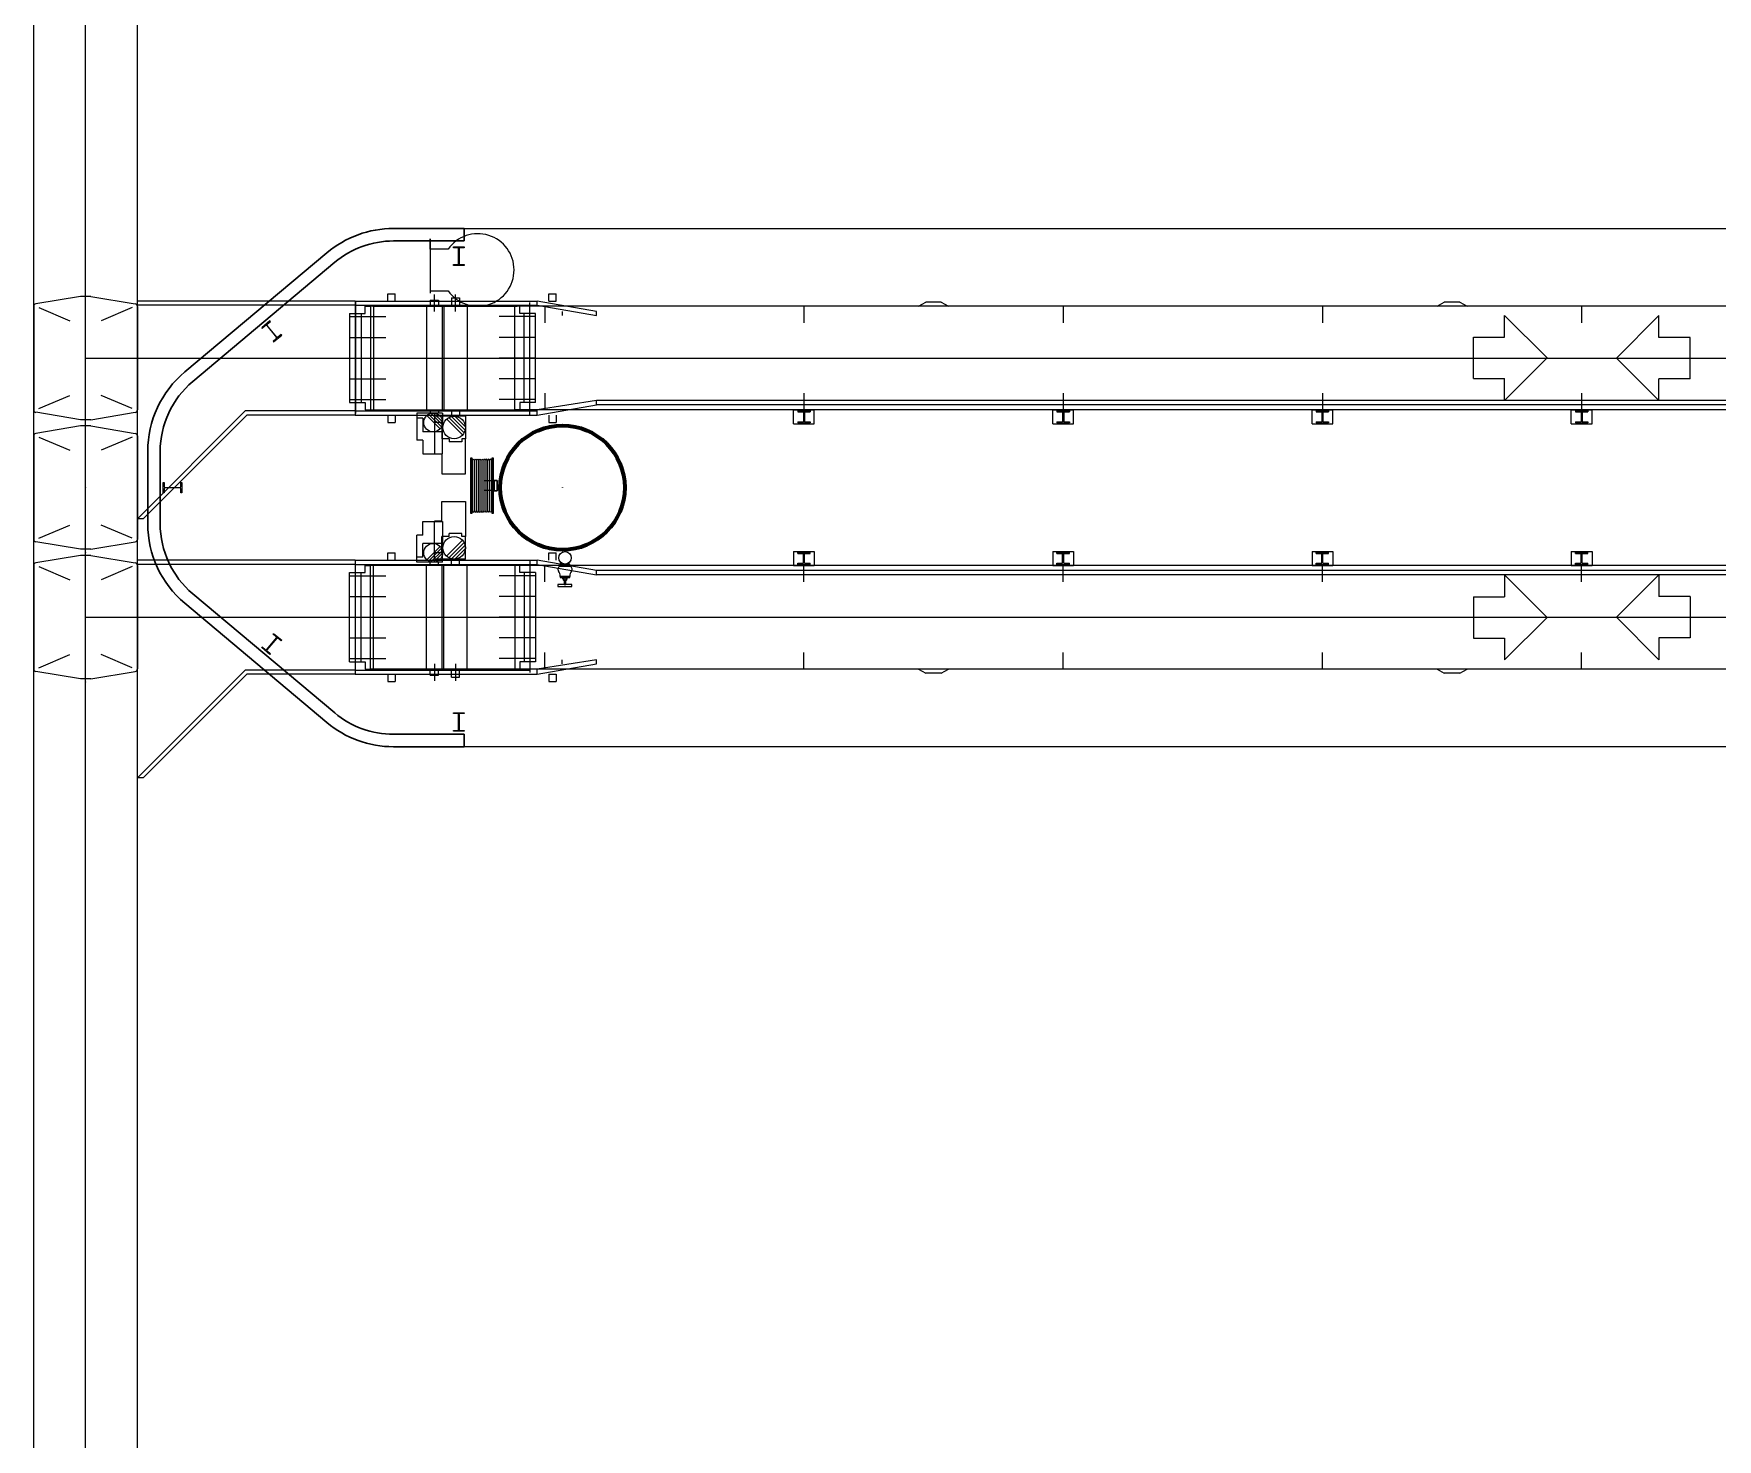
# Model space of a CAD drawing. Header units: metres. Extents: x 1807 to 3745, y 842 to 1968.
# Drawn here: x 3444.9 to 3461.14, y 1298.82 to 1312.38 of the extents above; entities that cross this region are included whole.
import ezdxf

# ---------------------------------------------------------------- set-up
doc = ezdxf.new("R2010")
doc.units = ezdxf.units.M
doc.header["$MEASUREMENT"] = 0
doc.linetypes.add('DGN1', pattern=[7.299439, 0, -7.299439])
doc.layers.add('Level 1', color=7, linetype='Continuous', lineweight=0)

msp = doc.modelspace()

# ---------------------------------------------------------------- linework, layer by layer
at = {"layer": 'Level 1', "color": 7, "linetype": 'Continuous', "lineweight": 0}
for p, q in [((3444.9, 1265.482), (3444.9, 1396.541)), ((3445.9, 1265.482), (3445.9, 1396.541)), ((3448.37, 1310.5), (3473.73, 1310.5)), ((3446.357, 1309.116), (3447.727, 1310.266)), ((3445.35, 1309.845), (3444.921, 1309.774)), ((3445.45, 1309.845), (3445.35, 1309.845)), ((3445.45, 1309.845), (3445.879, 1309.774)), ((3447.28, 1309.8), (3445.9, 1309.8)), ((3448, 1309.8), (3447.28, 1309.8)), ((3448, 1309.8), (3449.754, 1309.8)), ((3448, 1309.8), (3448, 1308.7)), ((3448.315, 1309.8), (3448.315, 1309.87)), ((3448.315, 1309.87), (3448.385, 1309.87)), ((3448.385, 1309.8), (3448.385, 1309.87)), ((3448.724, 1309.81), (3448.804, 1309.81)), ((3448.724, 1309.81), (3448.724, 1309.76)), ((3448.804, 1309.81), (3448.804, 1309.76)), ((3448.928, 1309.83), (3448.928, 1309.76)), ((3448.928, 1309.83), (3449.008, 1309.83)), ((3449.008, 1309.83), (3449.008, 1309.76)), ((3449.754, 1309.76), (3449.754, 1309.8)), ((3450.328, 1309.7), (3449.754, 1309.8)), ((3449.868, 1309.8), (3449.868, 1309.87)), ((3449.868, 1309.87), (3449.938, 1309.87)), ((3449.868, 1309.8), (3449.938, 1309.8)), ((3449.938, 1309.8), (3449.938, 1309.87)), ((3444.9, 1309.749), (3444.9, 1308.751)), ((3444.95, 1309.738), (3445.25, 1309.611)), ((3445.85, 1309.738), (3445.55, 1309.611)), ((3447.28, 1309.76), (3445.9, 1309.76)), ((3445.9, 1309.749), (3445.9, 1308.751)), ((3445.9, 1309.749), (3445.9, 1308.751)), ((3448, 1309.76), (3447.28, 1309.76)), ((3447.947, 1309.68), (3447.947, 1308.82)), ((3447.947, 1309.68), (3448.097, 1309.68)), ((3447.947, 1309.65), (3448.297, 1309.65)), ((3448, 1309.76), (3449.754, 1309.76)), ((3448.097, 1309.75), (3448.147, 1309.75)), ((3448.097, 1309.68), (3448.097, 1309.75)), ((3473.953, 1309.75), (3448.147, 1309.75)), ((3448.17, 1309.75), (3449.562, 1309.75)), ((3448.689, 1309.76), (3448.839, 1309.76)), ((3448.868, 1309.76), (3449.068, 1309.76)), ((3449.739, 1309.65), (3449.389, 1309.65)), ((3449.589, 1309.75), (3449.539, 1309.75)), ((3449.589, 1309.68), (3449.589, 1309.75)), ((3449.739, 1309.68), (3449.589, 1309.68)), ((3449.739, 1308.82), (3449.739, 1309.68)), ((3449.754, 1309.76), (3450.328, 1309.66)), ((3449.828, 1309.75), (3449.828, 1309.59)), ((3449.998, 1309.7), (3449.998, 1309.66)), ((3450.328, 1309.66), (3450.328, 1309.7)), ((3452.328, 1309.75), (3452.328, 1309.59)), ((3453.434, 1309.75), (3453.503, 1309.79)), ((3453.653, 1309.79), (3453.503, 1309.79)), ((3453.653, 1309.79), (3453.723, 1309.75)), ((3454.828, 1309.75), (3454.828, 1309.59)), ((3457.328, 1309.75), (3457.328, 1309.59)), ((3458.434, 1309.75), (3458.503, 1309.79)), ((3458.653, 1309.79), (3458.503, 1309.79)), ((3458.653, 1309.79), (3458.723, 1309.75)), ((3459.084, 1309.662), (3459.494, 1309.252)), ((3459.084, 1309.452), (3459.084, 1309.662)), ((3459.828, 1309.75), (3459.828, 1309.59)), ((3447.947, 1309.45), (3448.297, 1309.45)), ((3449.739, 1309.45), (3449.389, 1309.45)), ((3458.784, 1309.052), (3458.784, 1309.452)), ((3458.784, 1309.452), (3459.084, 1309.452)), ((3445.399, 1309.249), (3445.401, 1309.251)), ((3445.399, 1309.251), (3445.401, 1309.249)), ((3445.399, 1309.251), (3445.401, 1309.249)), ((3445.401, 1309.251), (3445.399, 1309.249)), ((3447.279, 1309.249), (3447.281, 1309.251)), ((3447.279, 1309.251), (3447.281, 1309.249)), ((3447.947, 1309.25), (3448.297, 1309.25)), ((3449.739, 1309.25), (3449.389, 1309.25)), ((3459.084, 1308.842), (3459.494, 1309.252)), ((3447.947, 1309.05), (3448.297, 1309.05)), ((3449.739, 1309.05), (3449.389, 1309.05)), ((3458.784, 1309.052), (3459.084, 1309.052)), ((3459.084, 1308.842), (3459.084, 1309.052)), ((3444.95, 1308.762), (3445.25, 1308.889)), ((3445.85, 1308.762), (3445.55, 1308.889)), ((3447.947, 1308.85), (3448.297, 1308.85)), ((3447.947, 1308.82), (3448.097, 1308.82)), ((3448.097, 1308.82), (3448.097, 1308.75)), ((3449.739, 1308.85), (3449.389, 1308.85)), ((3449.739, 1308.82), (3449.589, 1308.82)), ((3449.589, 1308.82), (3449.589, 1308.75)), ((3450.328, 1308.84), (3449.754, 1308.75)), ((3449.828, 1308.91), (3449.828, 1308.75)), ((3469.918, 1308.84), (3450.328, 1308.84)), ((3450.328, 1308.8), (3450.328, 1308.84)), ((3452.328, 1308.91), (3452.328, 1308.75)), ((3454.828, 1308.91), (3454.828, 1308.75)), ((3457.328, 1308.91), (3457.328, 1308.75)), ((3459.828, 1308.91), (3459.828, 1308.75)), ((3445.35, 1308.655), (3444.921, 1308.727)), ((3445.45, 1308.655), (3445.879, 1308.727)), ((3446.94, 1308.74), (3445.9, 1307.7)), ((3446.957, 1308.7), (3445.957, 1307.7)), ((3447.28, 1308.74), (3446.94, 1308.74)), ((3447.28, 1308.7), (3446.957, 1308.7)), ((3448, 1308.74), (3447.28, 1308.74)), ((3448, 1308.7), (3447.28, 1308.7)), ((3448, 1308.74), (3449.754, 1308.74)), ((3448, 1308.7), (3449.754, 1308.7)), ((3448.097, 1308.75), (3448.147, 1308.75)), ((3448.147, 1308.75), (3449.562, 1308.75)), ((3448.315, 1308.7), (3448.315, 1308.63)), ((3448.385, 1308.7), (3448.385, 1308.63)), ((3448.844, 1308.72), (3448.594, 1308.72)), ((3448.594, 1308.72), (3448.594, 1308.67)), ((3448.654, 1308.67), (3448.594, 1308.67)), ((3448.654, 1308.67), (3448.654, 1308.538)), ((3448.689, 1308.74), (3448.839, 1308.74)), ((3448.821, 1308.568), (3448.692, 1308.697)), ((3448.833, 1308.586), (3448.709, 1308.709)), ((3448.724, 1308.74), (3448.724, 1308.72)), ((3448.841, 1308.607), (3448.73, 1308.717)), ((3448.844, 1308.634), (3448.757, 1308.72)), ((3449.064, 1308.69), (3448.764, 1308.69)), ((3448.764, 1308.69), (3448.764, 1308.63)), ((3448.804, 1308.74), (3448.804, 1308.72)), ((3448.844, 1308.72), (3448.844, 1308.538)), ((3448.868, 1308.74), (3449.068, 1308.74)), ((3449.037, 1308.508), (3448.882, 1308.663)), ((3449.051, 1308.529), (3448.903, 1308.677)), ((3448.928, 1308.74), (3448.928, 1308.69)), ((3449.061, 1308.554), (3448.928, 1308.687)), ((3449.064, 1308.587), (3448.961, 1308.69)), ((3449.008, 1308.74), (3449.008, 1308.69)), ((3449.064, 1308.69), (3449.064, 1308.472)), ((3449.589, 1308.75), (3449.539, 1308.75)), ((3473.953, 1308.75), (3449.589, 1308.75)), ((3449.754, 1308.7), (3450.328, 1308.8)), ((3449.754, 1308.7), (3449.754, 1308.75)), ((3449.868, 1308.7), (3449.868, 1308.63)), ((3449.938, 1308.7), (3449.938, 1308.63)), ((3469.328, 1308.8), (3450.328, 1308.8)), ((3452.228, 1308.616), (3452.228, 1308.75)), ((3452.228, 1308.75), (3452.428, 1308.75)), ((3452.268, 1308.74), (3452.388, 1308.74)), ((3452.268, 1308.74), (3452.268, 1308.73)), ((3452.268, 1308.73), (3452.323, 1308.73)), ((3452.288, 1308.75), (3452.288, 1308.74)), ((3452.323, 1308.73), (3452.323, 1308.636)), ((3452.333, 1308.73), (3452.388, 1308.73)), ((3452.333, 1308.73), (3452.333, 1308.636)), ((3452.368, 1308.75), (3452.368, 1308.74)), ((3452.388, 1308.74), (3452.388, 1308.73)), ((3452.428, 1308.616), (3452.428, 1308.75)), ((3454.728, 1308.616), (3454.728, 1308.75)), ((3454.728, 1308.75), (3454.928, 1308.75)), ((3454.768, 1308.74), (3454.888, 1308.74)), ((3454.768, 1308.74), (3454.768, 1308.73)), ((3454.768, 1308.73), (3454.823, 1308.73)), ((3454.788, 1308.75), (3454.788, 1308.74)), ((3454.823, 1308.73), (3454.823, 1308.636)), ((3454.833, 1308.73), (3454.888, 1308.73)), ((3454.833, 1308.73), (3454.833, 1308.636)), ((3454.868, 1308.75), (3454.868, 1308.74)), ((3454.888, 1308.74), (3454.888, 1308.73)), ((3454.928, 1308.616), (3454.928, 1308.75)), ((3457.228, 1308.616), (3457.228, 1308.75)), ((3457.228, 1308.75), (3457.428, 1308.75)), ((3457.268, 1308.74), (3457.388, 1308.74)), ((3457.268, 1308.74), (3457.268, 1308.73)), ((3457.268, 1308.73), (3457.323, 1308.73)), ((3457.288, 1308.75), (3457.288, 1308.74)), ((3457.323, 1308.73), (3457.323, 1308.636)), ((3457.333, 1308.73), (3457.388, 1308.73)), ((3457.333, 1308.73), (3457.333, 1308.636)), ((3457.368, 1308.75), (3457.368, 1308.74)), ((3457.388, 1308.74), (3457.388, 1308.73)), ((3457.428, 1308.616), (3457.428, 1308.75)), ((3459.728, 1308.616), (3459.728, 1308.75)), ((3459.728, 1308.75), (3459.928, 1308.75)), ((3459.768, 1308.74), (3459.888, 1308.74)), ((3459.768, 1308.74), (3459.768, 1308.73)), ((3459.768, 1308.73), (3459.823, 1308.73)), ((3459.788, 1308.75), (3459.788, 1308.74)), ((3459.823, 1308.73), (3459.823, 1308.636)), ((3459.833, 1308.73), (3459.888, 1308.73)), ((3459.833, 1308.73), (3459.833, 1308.636)), ((3459.868, 1308.75), (3459.868, 1308.74)), ((3459.888, 1308.74), (3459.888, 1308.73)), ((3459.928, 1308.616), (3459.928, 1308.75)), ((3444.9, 1308.499), (3444.9, 1307.501)), ((3445.35, 1308.595), (3444.921, 1308.523)), ((3445.45, 1308.655), (3445.35, 1308.655)), ((3445.45, 1308.595), (3445.35, 1308.595)), ((3445.399, 1308.626), (3445.401, 1308.624)), ((3445.401, 1308.626), (3445.399, 1308.624)), ((3445.45, 1308.595), (3445.879, 1308.523)), ((3445.9, 1308.499), (3445.9, 1307.501)), ((3445.9, 1308.499), (3445.9, 1307.501)), ((3448.315, 1308.63), (3448.385, 1308.63)), ((3448.844, 1308.538), (3448.654, 1308.538)), ((3448.836, 1308.63), (3448.764, 1308.63)), ((3448.836, 1308.63), (3448.836, 1308.472)), ((3449.868, 1308.63), (3449.938, 1308.63)), ((3452.228, 1308.616), (3452.428, 1308.616)), ((3452.268, 1308.636), (3452.268, 1308.626)), ((3452.268, 1308.636), (3452.323, 1308.636)), ((3452.268, 1308.626), (3452.388, 1308.626)), ((3452.333, 1308.636), (3452.388, 1308.636)), ((3452.388, 1308.636), (3452.388, 1308.626)), ((3454.728, 1308.616), (3454.928, 1308.616)), ((3454.768, 1308.636), (3454.768, 1308.626)), ((3454.768, 1308.636), (3454.823, 1308.636)), ((3454.768, 1308.626), (3454.888, 1308.626)), ((3454.833, 1308.636), (3454.888, 1308.636)), ((3454.888, 1308.636), (3454.888, 1308.626)), ((3457.228, 1308.616), (3457.428, 1308.616)), ((3457.268, 1308.636), (3457.268, 1308.626)), ((3457.268, 1308.636), (3457.323, 1308.636)), ((3457.268, 1308.626), (3457.388, 1308.626)), ((3457.333, 1308.636), (3457.388, 1308.636)), ((3457.388, 1308.636), (3457.388, 1308.626)), ((3459.728, 1308.616), (3459.928, 1308.616)), ((3459.768, 1308.636), (3459.768, 1308.626)), ((3459.768, 1308.636), (3459.823, 1308.636)), ((3459.768, 1308.626), (3459.888, 1308.626)), ((3459.833, 1308.636), (3459.888, 1308.636)), ((3459.888, 1308.636), (3459.888, 1308.626)), ((3444.95, 1308.488), (3445.25, 1308.361)), ((3445.85, 1308.488), (3445.55, 1308.361)), ((3446, 1307.65), (3446, 1308.35)), ((3448.908, 1308.472), (3448.836, 1308.472)), ((3448.908, 1308.472), (3448.908, 1308.442)), ((3449.028, 1308.442), (3448.908, 1308.442)), ((3449.064, 1308.472), (3449.028, 1308.472)), ((3449.028, 1308.472), (3449.028, 1308.442)), ((3449.13, 1308.264), (3449.13, 1307.774)), ((3449.149, 1308.264), (3449.149, 1307.774)), ((3449.167, 1308.264), (3449.167, 1307.774)), ((3449.186, 1308.264), (3449.186, 1307.774)), ((3449.204, 1308.264), (3449.204, 1307.774)), ((3449.223, 1308.264), (3449.223, 1307.774)), ((3449.241, 1308.261), (3449.241, 1307.774)), ((3449.241, 1308.261), (3449.241, 1307.774)), ((3449.26, 1308.264), (3449.26, 1307.774)), ((3449.278, 1308.264), (3449.278, 1307.774)), ((3449.297, 1308.264), (3449.297, 1307.774)), ((3449.316, 1308.264), (3449.316, 1307.774)), ((3445.399, 1308.001), (3445.401, 1307.999)), ((3445.401, 1308.001), (3445.399, 1307.999)), ((3449.999, 1307.999), (3450.001, 1308.001)), ((3449.999, 1308.001), (3450.001, 1307.999)), ((3445.957, 1307.7), (3445.9, 1307.7)), ((3444.95, 1307.512), (3445.25, 1307.639)), ((3445.85, 1307.512), (3445.55, 1307.639)), ((3448.836, 1307.37), (3448.836, 1307.528)), ((3448.908, 1307.528), (3448.836, 1307.528)), ((3449.028, 1307.558), (3448.908, 1307.558)), ((3448.908, 1307.528), (3448.908, 1307.558)), ((3449.028, 1307.528), (3449.028, 1307.558)), ((3449.064, 1307.528), (3449.028, 1307.528)), ((3449.064, 1307.31), (3449.064, 1307.528)), ((3445.35, 1307.405), (3444.921, 1307.477)), ((3445.45, 1307.405), (3445.35, 1307.405)), ((3445.399, 1307.376), (3445.401, 1307.374)), ((3445.401, 1307.376), (3445.399, 1307.374)), ((3445.45, 1307.405), (3445.879, 1307.477)), ((3448.315, 1307.3), (3448.315, 1307.37)), ((3448.315, 1307.37), (3448.385, 1307.37)), ((3448.385, 1307.3), (3448.385, 1307.37)), ((3448.844, 1307.462), (3448.654, 1307.462)), ((3448.654, 1307.33), (3448.654, 1307.462)), ((3448.821, 1307.432), (3448.692, 1307.303)), ((3448.833, 1307.415), (3448.709, 1307.291)), ((3448.841, 1307.393), (3448.73, 1307.283)), ((3448.844, 1307.367), (3448.757, 1307.28)), ((3448.836, 1307.37), (3448.764, 1307.37)), ((3448.764, 1307.31), (3448.764, 1307.37)), ((3448.844, 1307.28), (3448.844, 1307.462)), ((3449.037, 1307.492), (3448.882, 1307.338)), ((3449.051, 1307.471), (3448.903, 1307.323)), ((3449.061, 1307.446), (3448.928, 1307.313)), ((3449.064, 1307.413), (3448.961, 1307.31)), ((3449.868, 1307.3), (3449.868, 1307.37)), ((3449.868, 1307.37), (3449.938, 1307.37)), ((3449.938, 1307.3), (3449.938, 1307.37)), ((3452.228, 1307.384), (3452.228, 1307.25)), ((3452.228, 1307.384), (3452.428, 1307.384)), ((3452.268, 1307.374), (3452.388, 1307.374)), ((3452.268, 1307.364), (3452.268, 1307.374)), ((3452.268, 1307.364), (3452.323, 1307.364)), ((3452.323, 1307.27), (3452.323, 1307.364)), ((3452.333, 1307.364), (3452.388, 1307.364)), ((3452.333, 1307.27), (3452.333, 1307.364)), ((3452.388, 1307.364), (3452.388, 1307.374)), ((3452.428, 1307.384), (3452.428, 1307.25)), ((3454.728, 1307.384), (3454.728, 1307.25)), ((3454.728, 1307.384), (3454.928, 1307.384)), ((3454.768, 1307.374), (3454.888, 1307.374)), ((3454.768, 1307.364), (3454.768, 1307.374)), ((3454.768, 1307.364), (3454.823, 1307.364)), ((3454.823, 1307.27), (3454.823, 1307.364)), ((3454.833, 1307.364), (3454.888, 1307.364)), ((3454.833, 1307.27), (3454.833, 1307.364)), ((3454.888, 1307.364), (3454.888, 1307.374)), ((3454.928, 1307.384), (3454.928, 1307.25)), ((3457.228, 1307.384), (3457.228, 1307.25)), ((3457.228, 1307.384), (3457.428, 1307.384)), ((3457.268, 1307.374), (3457.388, 1307.374)), ((3457.268, 1307.364), (3457.268, 1307.374)), ((3457.268, 1307.364), (3457.323, 1307.364)), ((3457.323, 1307.27), (3457.323, 1307.364)), ((3457.333, 1307.364), (3457.388, 1307.364)), ((3457.333, 1307.27), (3457.333, 1307.364)), ((3457.388, 1307.364), (3457.388, 1307.374)), ((3457.428, 1307.384), (3457.428, 1307.25)), ((3459.728, 1307.384), (3459.728, 1307.25)), ((3459.728, 1307.384), (3459.928, 1307.384)), ((3459.768, 1307.374), (3459.888, 1307.374)), ((3459.768, 1307.364), (3459.768, 1307.374)), ((3459.768, 1307.364), (3459.823, 1307.364)), ((3459.823, 1307.27), (3459.823, 1307.364)), ((3459.833, 1307.364), (3459.888, 1307.364)), ((3459.833, 1307.27), (3459.833, 1307.364)), ((3459.888, 1307.364), (3459.888, 1307.374)), ((3459.928, 1307.384), (3459.928, 1307.25)), ((3444.9, 1307.249), (3444.9, 1306.251)), ((3445.35, 1307.345), (3444.921, 1307.273)), ((3444.95, 1307.238), (3445.25, 1307.111)), ((3445.45, 1307.345), (3445.35, 1307.345)), ((3445.45, 1307.345), (3445.879, 1307.273)), ((3445.85, 1307.238), (3445.55, 1307.111)), ((3447.28, 1307.3), (3445.9, 1307.3)), ((3447.28, 1307.26), (3445.9, 1307.26)), ((3445.9, 1307.249), (3445.9, 1306.251)), ((3445.9, 1307.249), (3445.9, 1306.251)), ((3448, 1307.3), (3447.28, 1307.3)), ((3448, 1307.26), (3447.28, 1307.26)), ((3448, 1307.3), (3449.754, 1307.3)), ((3448, 1307.3), (3448, 1306.2)), ((3448, 1307.26), (3449.754, 1307.26)), ((3448.097, 1307.25), (3448.147, 1307.25)), ((3448.097, 1307.18), (3448.097, 1307.25)), ((3473.953, 1307.25), (3448.147, 1307.25)), ((3448.654, 1307.33), (3448.594, 1307.33)), ((3448.594, 1307.28), (3448.594, 1307.33)), ((3448.844, 1307.28), (3448.594, 1307.28)), ((3448.689, 1307.26), (3448.839, 1307.26)), ((3448.724, 1307.26), (3448.724, 1307.28)), ((3449.064, 1307.31), (3448.764, 1307.31)), ((3448.804, 1307.26), (3448.804, 1307.28)), ((3448.868, 1307.26), (3449.068, 1307.26)), ((3448.928, 1307.26), (3448.928, 1307.31)), ((3449.008, 1307.26), (3449.008, 1307.31)), ((3449.589, 1307.25), (3449.539, 1307.25)), ((3449.589, 1307.18), (3449.589, 1307.25)), ((3449.754, 1307.26), (3449.754, 1307.3)), ((3450.328, 1307.2), (3449.754, 1307.3)), ((3449.754, 1307.26), (3450.328, 1307.16)), ((3449.828, 1307.09), (3449.828, 1307.25)), ((3449.976, 1307.243), (3449.976, 1307.258)), ((3449.985, 1307.261), (3449.985, 1307.277)), ((3450.005, 1307.243), (3450.005, 1307.258)), ((3450.042, 1307.243), (3450.042, 1307.258)), ((3450.062, 1307.277), (3450.062, 1307.261)), ((3450.07, 1307.258), (3450.071, 1307.258)), ((3450.071, 1307.258), (3450.071, 1307.243)), ((3469.328, 1307.2), (3450.328, 1307.2)), ((3450.328, 1307.16), (3450.328, 1307.2)), ((3452.228, 1307.25), (3452.428, 1307.25)), ((3452.268, 1307.27), (3452.323, 1307.27)), ((3452.268, 1307.26), (3452.268, 1307.27)), ((3452.268, 1307.26), (3452.388, 1307.26)), ((3452.288, 1307.25), (3452.288, 1307.26)), ((3452.328, 1307.09), (3452.328, 1307.25)), ((3452.333, 1307.27), (3452.388, 1307.27)), ((3452.368, 1307.25), (3452.368, 1307.26)), ((3452.388, 1307.26), (3452.388, 1307.27)), ((3454.728, 1307.25), (3454.928, 1307.25)), ((3454.768, 1307.27), (3454.823, 1307.27)), ((3454.768, 1307.26), (3454.768, 1307.27)), ((3454.768, 1307.26), (3454.888, 1307.26)), ((3454.788, 1307.25), (3454.788, 1307.26)), ((3454.828, 1307.09), (3454.828, 1307.25)), ((3454.833, 1307.27), (3454.888, 1307.27)), ((3454.868, 1307.25), (3454.868, 1307.26)), ((3454.888, 1307.26), (3454.888, 1307.27)), ((3457.228, 1307.25), (3457.428, 1307.25)), ((3457.268, 1307.27), (3457.323, 1307.27)), ((3457.268, 1307.26), (3457.268, 1307.27)), ((3457.268, 1307.26), (3457.388, 1307.26)), ((3457.288, 1307.25), (3457.288, 1307.26)), ((3457.328, 1307.09), (3457.328, 1307.25)), ((3457.333, 1307.27), (3457.388, 1307.27)), ((3457.368, 1307.25), (3457.368, 1307.26)), ((3457.388, 1307.26), (3457.388, 1307.27)), ((3459.728, 1307.25), (3459.928, 1307.25)), ((3459.768, 1307.27), (3459.823, 1307.27)), ((3459.768, 1307.26), (3459.768, 1307.27)), ((3459.768, 1307.26), (3459.888, 1307.26)), ((3459.788, 1307.25), (3459.788, 1307.26)), ((3459.828, 1307.09), (3459.828, 1307.25)), ((3459.833, 1307.27), (3459.888, 1307.27)), ((3459.868, 1307.25), (3459.868, 1307.26)), ((3459.888, 1307.26), (3459.888, 1307.27)), ((3447.947, 1306.32), (3447.947, 1307.18)), ((3447.947, 1307.18), (3448.097, 1307.18)), ((3447.947, 1307.15), (3448.297, 1307.15)), ((3449.739, 1307.15), (3449.389, 1307.15)), ((3449.739, 1307.18), (3449.589, 1307.18)), ((3449.739, 1307.18), (3449.739, 1306.32)), ((3450.091, 1307.066), (3449.956, 1307.066)), ((3449.956, 1307.066), (3449.956, 1307.046)), ((3449.956, 1307.046), (3450.091, 1307.046)), ((3450.071, 1307.143), (3449.976, 1307.143)), ((3449.976, 1307.143), (3449.976, 1307.133)), ((3449.976, 1307.133), (3450.071, 1307.133)), ((3450.046, 1307.133), (3450.001, 1307.133)), ((3450.001, 1307.133), (3450.001, 1307.124)), ((3450.016, 1307.101), (3450.012, 1307.101)), ((3450.013, 1307.121), (3450.013, 1307.133)), ((3450.031, 1307.101), (3450.016, 1307.101)), ((3450.016, 1307.101), (3450.016, 1307.066)), ((3450.016, 1307.066), (3450.031, 1307.066)), ((3450.036, 1307.101), (3450.031, 1307.101)), ((3450.031, 1307.066), (3450.031, 1307.101)), ((3450.034, 1307.121), (3450.034, 1307.133)), ((3450.046, 1307.121), (3450.046, 1307.133)), ((3450.071, 1307.133), (3450.071, 1307.143)), ((3450.091, 1307.046), (3450.091, 1307.066)), ((3469.918, 1307.16), (3450.328, 1307.16)), ((3459.084, 1307.158), (3459.494, 1306.748)), ((3459.084, 1307.158), (3459.084, 1306.948)), ((3447.727, 1305.734), (3446.357, 1306.884)), ((3447.947, 1306.95), (3448.297, 1306.95)), ((3449.739, 1306.95), (3449.389, 1306.95)), ((3458.784, 1306.948), (3458.784, 1306.548)), ((3458.784, 1306.948), (3459.084, 1306.948)), ((3445.399, 1306.749), (3445.401, 1306.751)), ((3445.399, 1306.751), (3445.401, 1306.749)), ((3445.399, 1306.751), (3445.401, 1306.749)), ((3445.401, 1306.751), (3445.399, 1306.749)), ((3447.279, 1306.749), (3447.281, 1306.751)), ((3447.279, 1306.751), (3447.281, 1306.749)), ((3447.947, 1306.75), (3448.297, 1306.75)), ((3449.739, 1306.75), (3449.389, 1306.75)), ((3459.084, 1306.338), (3459.494, 1306.748)), ((3447.947, 1306.55), (3448.297, 1306.55)), ((3449.739, 1306.55), (3449.389, 1306.55)), ((3458.784, 1306.548), (3459.084, 1306.548)), ((3459.084, 1306.548), (3459.084, 1306.338)), ((3444.95, 1306.262), (3445.25, 1306.389)), ((3445.85, 1306.262), (3445.55, 1306.389)), ((3449.828, 1306.25), (3449.828, 1306.41)), ((3452.328, 1306.25), (3452.328, 1306.41)), ((3454.828, 1306.25), (3454.828, 1306.41)), ((3457.328, 1306.25), (3457.328, 1306.41)), ((3459.828, 1306.25), (3459.828, 1306.41)), ((3445.35, 1306.155), (3444.921, 1306.227)), ((3445.45, 1306.155), (3445.879, 1306.227)), ((3446.94, 1306.24), (3445.9, 1305.2)), ((3447.28, 1306.24), (3446.94, 1306.24)), ((3448, 1306.24), (3447.28, 1306.24)), ((3447.947, 1306.35), (3448.297, 1306.35)), ((3447.947, 1306.32), (3448.097, 1306.32)), ((3448, 1306.24), (3449.69, 1306.24)), ((3448.097, 1306.32), (3448.097, 1306.25)), ((3448.097, 1306.25), (3448.147, 1306.25)), ((3473.953, 1306.25), (3448.147, 1306.25)), ((3448.689, 1306.24), (3448.839, 1306.24)), ((3448.724, 1306.19), (3448.724, 1306.24)), ((3448.804, 1306.19), (3448.804, 1306.24)), ((3448.868, 1306.24), (3449.068, 1306.24)), ((3448.928, 1306.17), (3448.928, 1306.24)), ((3449.008, 1306.17), (3449.008, 1306.24)), ((3449.739, 1306.35), (3449.389, 1306.35)), ((3449.589, 1306.25), (3449.539, 1306.25)), ((3449.739, 1306.32), (3449.589, 1306.32)), ((3449.589, 1306.32), (3449.589, 1306.25)), ((3450.328, 1306.34), (3449.754, 1306.25)), ((3449.754, 1306.2), (3450.328, 1306.3)), ((3449.754, 1306.2), (3449.754, 1306.25)), ((3449.998, 1306.3), (3449.998, 1306.34)), ((3450.328, 1306.3), (3450.328, 1306.34)), ((3453.434, 1306.25), (3453.503, 1306.21)), ((3453.653, 1306.21), (3453.723, 1306.25)), ((3458.434, 1306.25), (3458.503, 1306.21)), ((3458.653, 1306.21), (3458.723, 1306.25)), ((3445.45, 1306.155), (3445.35, 1306.155)), ((3445.399, 1306.126), (3445.401, 1306.124)), ((3445.401, 1306.126), (3445.399, 1306.124)), ((3446.957, 1306.2), (3445.957, 1305.2)), ((3447.28, 1306.2), (3446.957, 1306.2)), ((3448, 1306.2), (3447.28, 1306.2)), ((3448, 1306.2), (3449.754, 1306.2)), ((3448.315, 1306.2), (3448.315, 1306.13)), ((3448.315, 1306.13), (3448.385, 1306.13)), ((3448.385, 1306.2), (3448.385, 1306.13)), ((3448.724, 1306.19), (3448.804, 1306.19)), ((3448.928, 1306.17), (3449.008, 1306.17)), ((3449.868, 1306.2), (3449.938, 1306.2)), ((3449.868, 1306.2), (3449.868, 1306.13)), ((3449.868, 1306.13), (3449.938, 1306.13)), ((3449.938, 1306.2), (3449.938, 1306.13)), ((3453.653, 1306.21), (3453.503, 1306.21)), ((3458.653, 1306.21), (3458.503, 1306.21)), ((3473.73, 1305.5), (3448.37, 1305.5)), ((3445.957, 1305.2), (3445.9, 1305.2))]:
    msp.add_line(p, q, dxfattribs=at)
at = {"layer": 'Level 1', "color": 7, "linetype": 'Continuous', "lineweight": 0, "ltscale": 4}
for p, q in [((3445.4, 1265.482), (3445.4, 1396.541)), ((3448.002, 1309.8), (3448.002, 1308.715)), ((3448.764, 1309.7), (3448.764, 1309.864)), ((3448.968, 1309.7), (3448.968, 1309.864)), ((3448.057, 1309.68), (3448.057, 1308.82)), ((3448.147, 1309.75), (3448.147, 1308.75)), ((3448.178, 1309.75), (3448.178, 1308.75)), ((3448.689, 1309.75), (3448.689, 1308.75)), ((3448.839, 1309.75), (3448.839, 1308.75)), ((3448.855, 1309.75), (3448.855, 1308.75)), ((3449.081, 1309.75), (3449.081, 1308.75)), ((3449.539, 1308.75), (3449.539, 1309.75)), ((3449.629, 1308.82), (3449.629, 1309.68)), ((3449.684, 1308.7), (3449.684, 1309.785)), ((3460.573, 1309.66), (3460.163, 1309.25)), ((3460.573, 1309.45), (3460.573, 1309.66)), ((3460.873, 1309.45), (3460.573, 1309.45)), ((3460.873, 1309.05), (3460.873, 1309.45)), ((3445.4, 1309.25), (3447.28, 1309.25)), ((3447.28, 1309.25), (3474.82, 1309.25)), ((3460.573, 1308.84), (3460.163, 1309.25)), ((3460.573, 1308.84), (3460.573, 1309.05)), ((3460.873, 1309.05), (3460.573, 1309.05)), ((3448.594, 1308.67), (3448.594, 1308.458)), ((3448.764, 1308.63), (3448.764, 1308.322)), ((3448.844, 1308.326), (3448.844, 1308.538)), ((3448.654, 1308.458), (3448.594, 1308.458)), ((3448.654, 1308.458), (3448.654, 1308.326)), ((3449.064, 1308.134), (3449.064, 1308.472)), ((3448.654, 1308.326), (3448.844, 1308.326)), ((3448.836, 1308.322), (3448.764, 1308.322)), ((3448.836, 1308.322), (3448.836, 1308.134)), ((3448.836, 1308.134), (3449.064, 1308.134)), ((3448.836, 1307.866), (3449.064, 1307.866)), ((3448.836, 1307.678), (3448.836, 1307.866)), ((3449.064, 1307.866), (3449.064, 1307.528)), ((3448.594, 1307.33), (3448.594, 1307.542)), ((3448.654, 1307.542), (3448.594, 1307.542)), ((3448.654, 1307.674), (3448.844, 1307.674)), ((3448.654, 1307.542), (3448.654, 1307.674)), ((3448.764, 1307.37), (3448.764, 1307.678)), ((3448.836, 1307.678), (3448.764, 1307.678)), ((3448.844, 1307.674), (3448.844, 1307.462)), ((3448.002, 1306.2), (3448.002, 1307.285)), ((3448.147, 1306.25), (3448.147, 1307.25)), ((3448.178, 1306.25), (3448.178, 1307.25)), ((3448.689, 1306.25), (3448.689, 1307.25)), ((3448.839, 1306.25), (3448.839, 1307.25)), ((3448.855, 1306.25), (3448.855, 1307.25)), ((3449.081, 1306.25), (3449.081, 1307.25)), ((3449.539, 1307.25), (3449.539, 1306.25)), ((3449.684, 1307.3), (3449.684, 1306.215)), ((3448.057, 1306.32), (3448.057, 1307.18)), ((3449.629, 1307.18), (3449.629, 1306.32)), ((3460.573, 1307.16), (3460.163, 1306.75)), ((3460.573, 1307.16), (3460.573, 1306.95)), ((3460.873, 1306.95), (3460.573, 1306.95)), ((3460.873, 1306.95), (3460.873, 1306.55)), ((3445.4, 1306.75), (3447.28, 1306.75)), ((3447.28, 1306.75), (3474.82, 1306.75)), ((3460.573, 1306.34), (3460.163, 1306.75)), ((3460.573, 1306.55), (3460.573, 1306.34)), ((3460.873, 1306.55), (3460.573, 1306.55)), ((3448.764, 1306.3), (3448.764, 1306.136)), ((3448.968, 1306.3), (3448.968, 1306.136))]:
    msp.add_line(p, q, dxfattribs=at)
at = {"layer": 'Level 1', "color": 7, "linetype": 'Continuous', "lineweight": 30}
for p, q in [((3449.05, 1310.5), (3448.37, 1310.5)), ((3449.05, 1310.38), (3449.05, 1310.5)), ((3448.37, 1310.38), (3449.05, 1310.38)), ((3447.727, 1310.266), (3446.357, 1309.116)), ((3446.434, 1309.024), (3447.804, 1310.174)), ((3446, 1308.35), (3446, 1307.65)), ((3446.12, 1307.65), (3446.12, 1308.35)), ((3449.34, 1308.07), (3449.34, 1307.968)), ((3449.369, 1308.07), (3449.34, 1308.07)), ((3449.369, 1307.968), (3449.369, 1308.07)), ((3449.34, 1307.968), (3449.369, 1307.968)), ((3446.357, 1306.884), (3447.727, 1305.734)), ((3447.804, 1305.826), (3446.434, 1306.976)), ((3449.05, 1305.62), (3448.37, 1305.62)), ((3449.05, 1305.5), (3449.05, 1305.62)), ((3448.37, 1305.5), (3449.05, 1305.5))]:
    msp.add_line(p, q, dxfattribs=at)
at = {"layer": 'Level 1', "color": 7, "linetype": 'Continuous', "lineweight": 13}
for p, q in [((3448.723, 1310.3), (3448.723, 1310.4)), ((3448.723, 1310.4), (3448.723, 1309.877)), ((3448.896, 1310.3), (3448.723, 1310.3)), ((3448.949, 1310.322), (3449.05, 1310.322)), ((3448.949, 1310.314), (3448.949, 1310.322)), ((3448.989, 1310.314), (3448.949, 1310.314)), ((3448.997, 1310.16), (3448.997, 1310.307)), ((3449.002, 1310.307), (3449.002, 1310.16)), ((3449.05, 1310.314), (3449.009, 1310.314)), ((3449.05, 1310.322), (3449.05, 1310.314)), ((3448.949, 1310.144), (3448.949, 1310.152)), ((3448.949, 1310.152), (3448.989, 1310.152)), ((3449.05, 1310.144), (3448.949, 1310.144)), ((3449.009, 1310.152), (3449.05, 1310.152)), ((3449.05, 1310.152), (3449.05, 1310.144)), ((3448.723, 1309.9), (3448.896, 1309.9)), ((3447.177, 1309.609), (3447.1, 1309.543)), ((3447.1, 1309.543), (3447.105, 1309.537)), ((3447.105, 1309.537), (3447.136, 1309.564)), ((3447.147, 1309.563), (3447.241, 1309.45)), ((3447.245, 1309.453), (3447.15, 1309.566)), ((3447.151, 1309.576), (3447.183, 1309.603)), ((3447.183, 1309.603), (3447.177, 1309.609)), ((3447.214, 1309.407), (3447.292, 1309.472)), ((3447.287, 1309.479), (3447.255, 1309.452)), ((3447.292, 1309.472), (3447.287, 1309.479)), ((3447.24, 1309.439), (3447.209, 1309.413)), ((3447.209, 1309.413), (3447.214, 1309.407)), ((3449.114, 1308.284), (3449.114, 1307.754)), ((3449.129, 1308.284), (3449.114, 1308.284)), ((3449.129, 1307.754), (3449.129, 1308.284)), ((3449.319, 1308.284), (3449.319, 1307.754)), ((3449.333, 1308.284), (3449.319, 1308.284)), ((3449.333, 1307.754), (3449.333, 1308.284)), ((3446.15, 1307.949), (3446.15, 1308.051)), ((3446.15, 1308.051), (3446.158, 1308.051)), ((3446.158, 1308.051), (3446.158, 1308.01)), ((3446.32, 1308.01), (3446.32, 1308.051)), ((3446.32, 1308.051), (3446.328, 1308.051)), ((3446.328, 1308.051), (3446.328, 1307.949)), ((3446.158, 1307.949), (3446.15, 1307.949)), ((3446.158, 1307.99), (3446.158, 1307.949)), ((3446.166, 1308.002), (3446.312, 1308.002)), ((3446.312, 1307.998), (3446.166, 1307.998)), ((3446.32, 1307.949), (3446.32, 1307.99)), ((3446.328, 1307.949), (3446.32, 1307.949)), ((3449.114, 1307.754), (3449.129, 1307.754)), ((3449.319, 1307.754), (3449.333, 1307.754)), ((3447.147, 1306.437), (3447.241, 1306.55)), ((3447.245, 1306.547), (3447.15, 1306.434)), ((3447.209, 1306.587), (3447.214, 1306.593)), ((3447.24, 1306.561), (3447.209, 1306.587)), ((3447.214, 1306.593), (3447.292, 1306.528)), ((3447.287, 1306.521), (3447.255, 1306.548)), ((3447.1, 1306.457), (3447.105, 1306.463)), ((3447.177, 1306.391), (3447.1, 1306.457)), ((3447.105, 1306.463), (3447.136, 1306.436)), ((3447.151, 1306.424), (3447.183, 1306.397)), ((3447.183, 1306.397), (3447.177, 1306.391)), ((3447.292, 1306.528), (3447.287, 1306.521)), ((3448.949, 1305.82), (3448.949, 1305.828)), ((3448.949, 1305.828), (3449.05, 1305.828)), ((3448.99, 1305.82), (3448.949, 1305.82)), ((3448.997, 1305.666), (3448.997, 1305.812)), ((3449.002, 1305.812), (3449.002, 1305.666)), ((3449.05, 1305.82), (3449.009, 1305.82)), ((3449.05, 1305.828), (3449.05, 1305.82)), ((3448.949, 1305.65), (3448.949, 1305.658)), ((3448.949, 1305.658), (3448.99, 1305.658)), ((3449.05, 1305.65), (3448.949, 1305.65)), ((3449.009, 1305.658), (3449.05, 1305.658)), ((3449.05, 1305.658), (3449.05, 1305.65))]:
    msp.add_line(p, q, dxfattribs=at)
at = {"layer": 'Level 1', "color": 7, "linetype": 'DGN1', "lineweight": 0}
for p, q in [((3449.339, 1308.067), (3449.132, 1308.067)), ((3449.339, 1307.971), (3449.132, 1307.971))]:
    msp.add_line(p, q, dxfattribs=at)
at = {"layer": 'Level 1', "color": 7, "linetype": 'Continuous', "lineweight": 0}
for centre, radius in [((3448.753, 1308.629), 0.091), ((3448.955, 1308.581), 0.109), ((3448.955, 1307.419), 0.109), ((3448.753, 1307.371), 0.091)]:
    msp.add_circle(centre, radius, dxfattribs=at)
at = {"layer": 'Level 1', "color": 7, "linetype": 'Continuous', "lineweight": 70}
msp.add_circle((3450, 1308), 0.6, dxfattribs=at)
at = {"layer": 'Level 1', "color": 7, "linetype": 'Continuous', "lineweight": 13}
msp.add_circle((3450.024, 1307.323), 0.06, dxfattribs=at)
at = {"layer": 'Level 1', "color": 7, "linetype": 'Continuous', "lineweight": 0}
for centre, radius, start, end in [((3448.37, 1309.5), 1, 90, 130.0101), ((3444.925, 1309.749), 0.025, 99.4624, 180), ((3445.875, 1309.749), 0.025, 360, 80.5376), ((3447, 1308.35), 1, 130.0105, 180), ((3444.925, 1308.751), 0.025, 180, 260.5378), ((3445.875, 1308.751), 0.025, 279.4622, 360), ((3444.925, 1308.499), 0.025, 99.4624, 180), ((3445.875, 1308.499), 0.025, 360, 80.5376), ((3447, 1307.65), 1, 180, 229.9899), ((3444.925, 1307.501), 0.025, 180, 260.5378), ((3445.875, 1307.501), 0.025, 279.4622, 360), ((3444.925, 1307.249), 0.025, 99.4624, 180), ((3445.875, 1307.249), 0.025, 360, 80.5376), ((3449.99, 1307.212), 0.0339, 113.2427, 208.8427), ((3449.991, 1307.221), 0.04, 68.767, 111.233), ((3449.991, 1307.281), 0.04, 248.767, 291.233), ((3450.024, 1307.191), 0.0701, 74.7036, 105.2964), ((3450.024, 1307.311), 0.0701, 254.7036, 285.2964), ((3450.057, 1307.221), 0.04, 68.767, 111.233), ((3450.057, 1307.281), 0.04, 248.767, 291.233), ((3450.058, 1307.212), 0.0339, 331.1573, 66.7573), ((3449.897, 1307.147), 0.0799, 357.2159, 37.4014), ((3450.007, 1307.123), 0.00618, 166.1244, 346.1244), ((3449.992, 1307.102), 0.0205, 359.2613, 50.134), ((3450.024, 1307.129), 0.0127, 214.4192, 325.5808), ((3450.04, 1307.123), 0.00618, 193.8756, 346.1244), ((3450.056, 1307.102), 0.0205, 129.866, 180.7387), ((3450.151, 1307.147), 0.0799, 142.5986, 182.7841), ((3444.925, 1306.251), 0.025, 180, 260.5378), ((3445.875, 1306.251), 0.025, 279.4622, 360), ((3448.37, 1306.5), 1, 229.9895, 270)]:
    msp.add_arc(centre, radius, start, end, dxfattribs=at)
at = {"layer": 'Level 1', "color": 7, "linetype": 'Continuous', "lineweight": 30}
for centre, radius, start, end in [((3448.37, 1309.5), 1, 90.0003, 130.0096), ((3448.37, 1309.5), 0.88, 90.0003, 130.0096), ((3447, 1308.35), 1, 130.0105, 179.9992), ((3447, 1308.35), 0.88, 130.0105, 179.9992), ((3447, 1307.65), 1, 179.9989, 229.9901), ((3447, 1307.65), 0.88, 179.9989, 229.9901), ((3448.37, 1306.5), 0.88, 229.9904, 269.9991), ((3448.37, 1306.5), 1, 229.9904, 269.9991)]:
    msp.add_arc(centre, radius, start, end, dxfattribs=at)
at = {"layer": 'Level 1', "color": 7, "linetype": 'Continuous', "lineweight": 13}
for centre, radius, start, end in [((3449.183, 1310.1), 0.35, 214.8503, 145.1497), ((3448.989, 1310.307), 0.0076, 0, 90), ((3449.009, 1310.307), 0.0076, 90, 180), ((3448.989, 1310.16), 0.0076, 270, 0), ((3449.009, 1310.16), 0.0076, 180, 270), ((3447.141, 1309.558), 0.0076, 40, 130), ((3447.156, 1309.571), 0.0076, 130, 220), ((3447.235, 1309.445), 0.0076, 310, 40), ((3447.25, 1309.458), 0.0076, 220, 310), ((3446.166, 1308.01), 0.0076, 180, 270), ((3446.312, 1308.01), 0.0076, 270, 0), ((3446.166, 1307.99), 0.0076, 90, 180), ((3446.312, 1307.99), 0.0076, 0, 90), ((3447.235, 1306.555), 0.0076, 320, 50), ((3447.25, 1306.542), 0.0076, 50, 140), ((3447.141, 1306.442), 0.0076, 230, 320), ((3447.156, 1306.429), 0.0076, 140, 230), ((3448.99, 1305.812), 0.0076, 0, 90), ((3449.009, 1305.812), 0.0076, 90, 180), ((3448.99, 1305.666), 0.0076, 270, 0), ((3449.009, 1305.666), 0.0076, 180, 270)]:
    msp.add_arc(centre, radius, start, end, dxfattribs=at)
at = {"layer": 'Level 1', "color": 7, "linetype": 'Continuous', "lineweight": 0, "extrusion": (0, 0, -1)}
for centre, major_axis, ratio in [((3449.139, 1308.257), (0, -0.017), 0.578812), ((3449.158, 1308.257), (0, -0.017), 0.578812), ((3449.176, 1308.257), (0, -0.017), 0.578812), ((3449.195, 1308.257), (0, -0.017), 0.578812), ((3449.213, 1308.257), (0, -0.017), 0.578812), ((3449.232, 1308.257), (0, -0.017), 0.578812), ((3449.251, 1307.781), (0, 0.017), 0.578813), ((3449.269, 1307.781), (0, 0.017), 0.578813), ((3449.288, 1307.781), (0, 0.017), 0.578813), ((3449.306, 1307.781), (0, 0.017), 0.578813)]:
    msp.add_ellipse(centre, major_axis=major_axis, ratio=ratio, start_param=1.981756, end_param=4.478097, dxfattribs=at)
at = {"layer": 'Level 1', "color": 7, "linetype": 'Continuous', "lineweight": 0}
for centre, major_axis, ratio in [((3449.251, 1308.257), (0, 0.017), 0.578812), ((3449.269, 1308.257), (0, 0.017), 0.578812), ((3449.288, 1308.257), (0, 0.017), 0.578812), ((3449.306, 1308.257), (0, 0.017), 0.578812), ((3449.139, 1307.781), (0, -0.017), 0.578813), ((3449.158, 1307.781), (0, -0.017), 0.578813), ((3449.176, 1307.781), (0, -0.017), 0.578813), ((3449.195, 1307.781), (0, -0.017), 0.578813), ((3449.213, 1307.781), (0, -0.017), 0.578813), ((3449.232, 1307.781), (0, -0.017), 0.578813)]:
    msp.add_ellipse(centre, major_axis=major_axis, ratio=ratio, start_param=5.123349, end_param=7.619689, dxfattribs=at)

doc.saveas('drawing.dxf')
